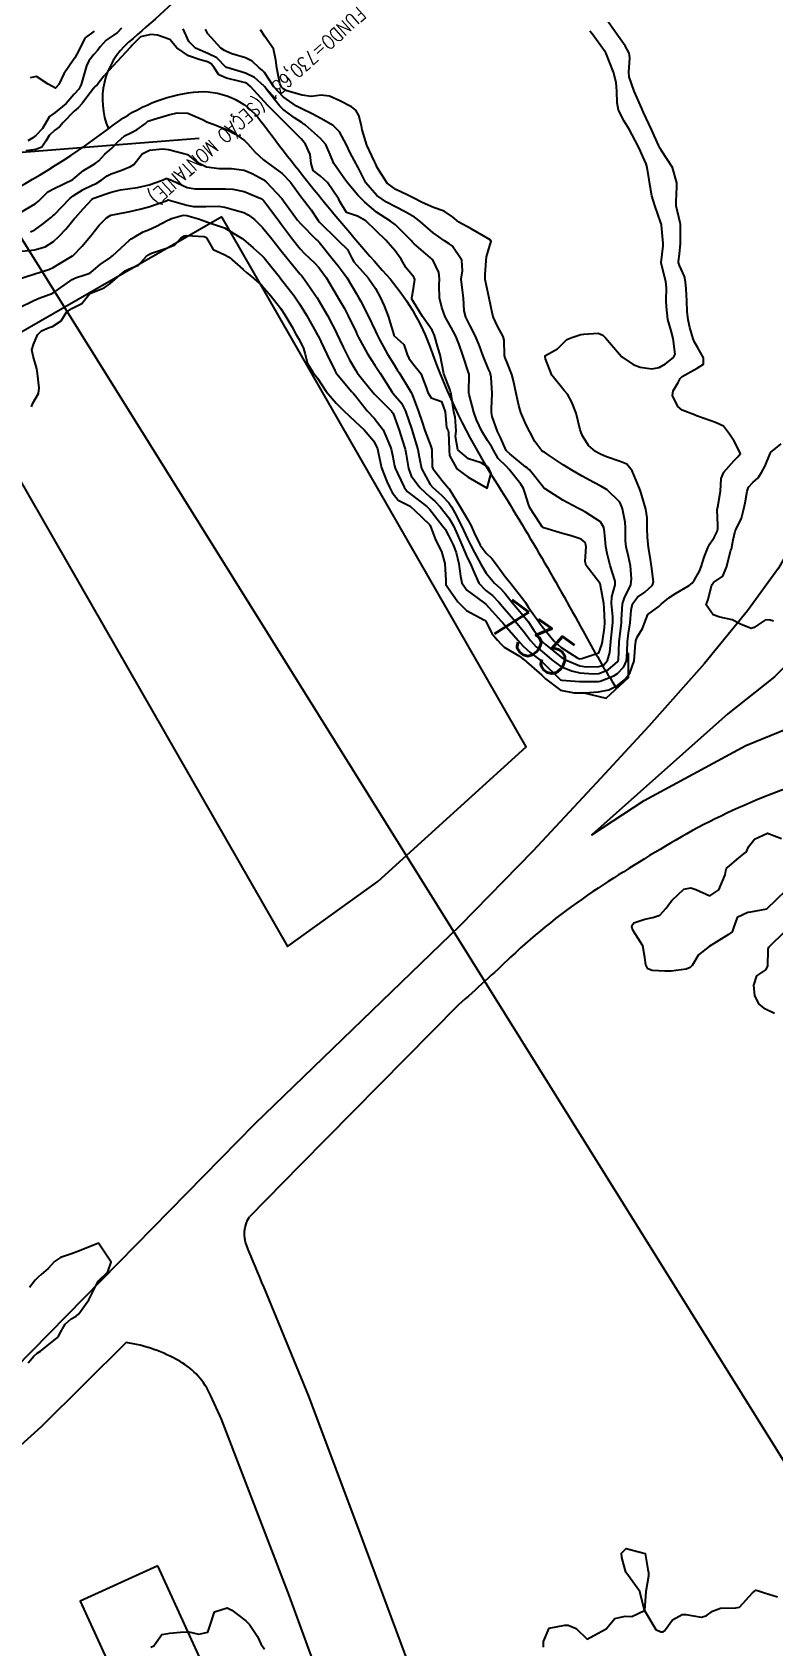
# Model space of a CAD drawing. Header units: metres. Extents: x 307586 to 320046, y 7427249 to 7434250.
# Drawn here: x 316143 to 316221.1, y 7432620.2 to 7432790.2 of the extents above; entities that cross this region are included whole.
import ezdxf
from ezdxf.enums import TextEntityAlignment as Align

# ---------------------------------------------------------------- set-up
doc = ezdxf.new("R2010")
doc.units = ezdxf.units.M
doc.header["$MEASUREMENT"] = 0
doc.linetypes.add('CONTINUO', pattern=[0])
for name, color, linetype in [('Cotas', 45, 'Continuous'), ('Curvas de Nivel 1m', 11, 'Continuous'), ('Curvas de Nivel 5m', 15, 'Continuous'), ('DETALHES', 45, 'Continuous'), ('Edificações', 30, 'Continuous'), ('Hidrografia', 140, 'Continuous'), ('Pontes_Viadutos_Tubos', 190, 'Continuous'), ('TEXTO', 45, 'Continuous'), ('Vias Primárias', 230, 'Continuous')]:
    doc.layers.add(name, color=color, linetype=linetype)
doc.styles.add('ROMANS', font='romans', dxfattribs={"height": 0.2})
doc.styles.add('Style-STANDARD', font='STANDARD.shx')

msp = doc.modelspace()

# ---------------------------------------------------------------- linework, layer by layer
at = {"layer": 'Curvas de Nivel 1m', "flags": 128}
for points, elevation in [([(316152.39, 7432790.65), (316151.99, 7432790.17), (316151.5, 7432789.86), (316150.77, 7432789.39), (316150.14, 7432788.67), (316149.87, 7432788.28), (316149.47, 7432787.86), (316148.95, 7432787.2), (316148.72, 7432786.69), (316148.44, 7432785.7), (316148.15, 7432784.69), (316147.89, 7432784.23), (316147.42, 7432783.68), (316146.55, 7432782.71), (316145.4, 7432781.76), (316144.81, 7432781.32), (316144.45, 7432780.74), (316144.05, 7432780.07), (316143.37, 7432779.34), (316143.05, 7432779.08), (316142.51, 7432778.76)], 732), ([(316142.81, 7432769.2), (316143.25, 7432769.4), (316144.03, 7432769.97), (316145, 7432770.73), (316145.15, 7432770.86), (316145.28, 7432770.98), (316146.96, 7432772.7), (316147.3, 7432772.97), (316148.35, 7432773.64), (316149.31, 7432774.09), (316149.71, 7432774.28), (316150.31, 7432774.67), (316150.88, 7432775.1), (316151.32, 7432775.31), (316152.34, 7432775.63), (316153.33, 7432776.06), (316153.69, 7432776.27), (316153.99, 7432776.62), (316154.57, 7432777.39), (316155.35, 7432777.78), (316156.7, 7432777.94), (316157.36, 7432777.85), (316158.3, 7432777.62), (316159.35, 7432777.33), (316160.3, 7432776.55), (316161.34, 7432776.05), (316162.68, 7432775.87), (316163.34, 7432775.86), (316163.98, 7432775.86), (316165.33, 7432775.68), (316166.18, 7432775.32), (316167.33, 7432774.7), (316167.66, 7432774.46), (316169.3, 7432772.69), (316169.49, 7432772.44), (316170.04, 7432771.68), (316170.96, 7432770.42), (316171.27, 7432770.06), (316172.93, 7432768.39), (316173.09, 7432768.24), (316173.24, 7432768.08), (316174.62, 7432766.38), (316175.22, 7432765.62), (316175.76, 7432764.91), (316176.16, 7432764.36), (316177.18, 7432762.67), (316177.36, 7432762.34), (316177.6, 7432761.91), (316178.41, 7432760.33), (316179.13, 7432758.78), (316179.34, 7432758.32), (316179.58, 7432757.85), (316180.43, 7432756.31), (316181.09, 7432755.23), (316181.46, 7432754.66), (316181.69, 7432754.29), (316182.73, 7432752.61), (316182.94, 7432752.27), (316182.98, 7432752.2), (316183.05, 7432752.06), (316183.72, 7432750.26), (316184.05, 7432749.23), (316184.37, 7432748.26), (316184.99, 7432746.6), (316185.09, 7432746.35), (316185.11, 7432746.25), (316185.15, 7432744.43), (316185.21, 7432744.25), (316186.17, 7432743.01), (316186.83, 7432742.22), (316186.88, 7432742.17), (316186.93, 7432742.11), (316188.1, 7432740.21), (316188.89, 7432738.84), (316189.25, 7432738.2), (316189.59, 7432737.48), (316190.22, 7432736.19), (316190.85, 7432735.32), (316191.45, 7432734.77), (316191.91, 7432734.16), (316192.82, 7432732.92), (316193.44, 7432732.14), (316194.8, 7432730.39), (316194.91, 7432730.24), (316194.97, 7432730.13), (316195.29, 7432729.62), (316196.4, 7432728.11), (316196.55, 7432727.9), (316196.76, 7432727.61), (316197.97, 7432726.09), (316198.74, 7432725.41), (316200.52, 7432724.27), (316200.72, 7432724.21), (316200.92, 7432724.25), (316202.73, 7432724.84), (316203.05, 7432725.72), (316203.1, 7432726.03), (316203.3, 7432727.48), (316203.34, 7432728.02), (316203.28, 7432729.53), (316203.23, 7432730.03), (316202.91, 7432731.94), (316202.89, 7432732.03), (316202.82, 7432732.18), (316201.38, 7432734.05), (316201.26, 7432734.47), (316201.37, 7432736.05), (316201.29, 7432736.47), (316200.87, 7432736.81), (316199.8, 7432737.15), (316198.88, 7432737.39), (316197.03, 7432737.95), (316196.88, 7432738), (316196.81, 7432738.03), (316196.73, 7432738.1), (316196.49, 7432738.5), (316195.46, 7432740.12), (316195.29, 7432740.5), (316194.93, 7432741.73), (316194.78, 7432742.13), (316194.48, 7432742.59), (316193.27, 7432744.15), (316192.97, 7432744.45), (316192.11, 7432745.3), (316191.6, 7432746.17), (316191.4, 7432746.58), (316190.99, 7432747.2), (316190.39, 7432748.19), (316189.83, 7432749.38), (316189.55, 7432750.19), (316189.05, 7432752.06), (316189.02, 7432752.2), (316189.01, 7432752.24), (316189.03, 7432754.2), (316189.02, 7432754.26), (316188.39, 7432756.21), (316188, 7432757.32), (316187.64, 7432758.21), (316187.14, 7432759.1), (316186.53, 7432760.23), (316186.16, 7432761.23), (316185.93, 7432762.24), (316185.87, 7432763.57), (316185.91, 7432764.24), (316185.86, 7432764.89), (316185.22, 7432766.25), (316183.24, 7432767.93), (316183.08, 7432768.11), (316182.93, 7432768.27), (316181.27, 7432769.92), (316180.75, 7432770.31), (316179.28, 7432771.24), (316178, 7432772.33), (316177.3, 7432773.06), (316176.21, 7432774.36), (316175.85, 7432774.88), (316175.33, 7432775.58), (316174.79, 7432776.38), (316174.4, 7432777.33), (316173.92, 7432778.38), (316173.37, 7432779.02), (316171.79, 7432780.41), (316171.56, 7432780.58), (316171.4, 7432780.69), (316170.63, 7432781.2), (316169.41, 7432782.12), (316169.08, 7432782.44), (316167.73, 7432784.16), (316167.5, 7432784.46), (316167.44, 7432784.53), (316166.4, 7432785.43), (316165.46, 7432785.9), (316163.49, 7432786.48), (316163.46, 7432786.49), (316163.45, 7432786.5), (316163.43, 7432786.51), (316162.45, 7432787.5), (316161.48, 7432787.98), (316160.18, 7432788.55), (316159.49, 7432789.23), (316158.89, 7432790.57)], 732), ([(316142.89, 7432750.75), (316143.04, 7432751.15), (316143.64, 7432752.15), (316143.72, 7432752.74), (316143.55, 7432754.27), (316143.47, 7432754.75), (316143.09, 7432756.09), (316142.94, 7432756.75), (316143.11, 7432757.32), (316143.53, 7432758.34), (316143.97, 7432758.74), (316144.77, 7432759.09), (316145.13, 7432759.22), (316146.04, 7432759.81), (316146.61, 7432760.71), (316147.16, 7432761.11), (316148.22, 7432761.63), (316149.07, 7432762.68), (316149.13, 7432762.72), (316149.17, 7432762.74), (316150.57, 7432763.28), (316151.18, 7432763.7), (316152.24, 7432764.64), (316152.77, 7432765.07), (316153.2, 7432765.29), (316154.17, 7432765.66), (316155.04, 7432766.61), (316155.14, 7432766.7), (316155.22, 7432766.76), (316155.57, 7432766.95), (316157.23, 7432767.5), (316158, 7432767.81), (316158.68, 7432768.57), (316159.04, 7432768.77), (316159.25, 7432768.8), (316161.11, 7432768.68), (316161.24, 7432768.63), (316161.36, 7432768.54), (316162.05, 7432767.34), (316163.23, 7432766.79), (316163.75, 7432766.5), (316165.21, 7432765.21), (316165.6, 7432764.88), (316166.11, 7432764.48), (316167.19, 7432763.52), (316168.14, 7432762.45), (316169.16, 7432761.13), (316169.63, 7432760.44), (316170.36, 7432759.21), (316170.78, 7432758.42), (316171.12, 7432757.83), (316171.59, 7432756.89), (316171.73, 7432756.41), (316171.99, 7432755.3), (316172.57, 7432754.4), (316173.07, 7432753.76), (316173.98, 7432752.38), (316175.04, 7432751.12), (316175.42, 7432750.75), (316175.8, 7432750.36), (316177.02, 7432749.19), (316177.97, 7432748.33), (316178.99, 7432747.15), (316179.38, 7432746.32), (316179.5, 7432745.79), (316179.79, 7432744.31), (316180.35, 7432742.9), (316180.64, 7432742.3), (316180.93, 7432741.71), (316181.56, 7432740.93), (316182.82, 7432740.27), (316182.91, 7432740.23), (316183.3, 7432739.87), (316184.88, 7432738.35), (316184.95, 7432738.25), (316185.46, 7432736.83), (316185.76, 7432736.24), (316186.13, 7432735.5), (316186.47, 7432734.23), (316186.59, 7432732.45), (316186.57, 7432732.22), (316186.6, 7432732.02), (316186.81, 7432731.73), (316187.84, 7432730.21), (316188.78, 7432729.29), (316190.67, 7432728.28), (316190.76, 7432728.22), (316190.8, 7432728.18), (316191.44, 7432726.86), (316192.04, 7432726.16), (316192.38, 7432725.79), (316192.74, 7432725.43), (316194.37, 7432724.49), (316194.72, 7432724.19), (316194.76, 7432724.17), (316194.8, 7432724.13), (316196.7, 7432722.49), (316197.11, 7432722.1), (316198.68, 7432720.91), (316200.13, 7432720.61), (316200.68, 7432720.61), (316201.24, 7432720.61), (316202.68, 7432720.72), (316203.76, 7432720.94), (316204.69, 7432721.41), (316205.41, 7432722), (316205.99, 7432722.7), (316206.46, 7432723.98), (316206.6, 7432725.84), (316206.61, 7432725.98), (316206.63, 7432726.1), (316206.75, 7432726.48), (316207.33, 7432727.41), (316207.52, 7432727.97), (316207.88, 7432728.87), (316208.79, 7432729.54), (316209.05, 7432729.7), (316209.29, 7432729.95), (316210.11, 7432730.64), (316210.8, 7432731.08), (316212.23, 7432731.92), (316212.57, 7432732.17), (316212.82, 7432732.51), (316213.32, 7432733.42), (316213.5, 7432733.9), (316213.83, 7432734.92), (316214.21, 7432735.9), (316214.43, 7432736.33), (316214.88, 7432736.99), (316215.18, 7432737.6), (316215.25, 7432737.88), (316215.28, 7432738.27), (316215.21, 7432739.89), (316215.26, 7432740.22), (316215.55, 7432741.88), (316215.62, 7432743.21), (316215.88, 7432743.88), (316216.98, 7432745.09), (316217.37, 7432745.47), (316217.64, 7432745.85), (316217, 7432747.14), (316216.48, 7432747.87), (316215.86, 7432748.72), (316215.03, 7432749.1), (316213.22, 7432749.72), (316213.03, 7432749.8), (316212.96, 7432749.84), (316212.8, 7432749.91), (316211.52, 7432750.41), (316211.04, 7432750.8), (316210.47, 7432751.95), (316210.57, 7432752.43), (316211.07, 7432753.32), (316211.29, 7432753.73), (316211.5, 7432753.93), (316213.09, 7432754.84), (316213.75, 7432755.25), (316213.74, 7432755.9), (316213.12, 7432757.04), (316212.79, 7432757.57), (316212.66, 7432757.92), (316212.31, 7432759.09), (316212.12, 7432759.93), (316212.04, 7432760.81), (316212.01, 7432761.93), (316211.94, 7432763.18), (316211.87, 7432763.93), (316211.75, 7432764.47), (316211.22, 7432765.64), (316211.12, 7432765.94), (316211.11, 7432766.06), (316211.23, 7432766.83), (316211.34, 7432767.94), (316211.32, 7432769.89), (316211.32, 7432769.94), (316211.31, 7432769.98), (316211.28, 7432770.15), (316210.88, 7432771.94), (316210.86, 7432772.38), (316210.95, 7432773.94), (316210.94, 7432774.34), (316210.49, 7432775.95), (316209.36, 7432777.67), (316209.25, 7432777.85), (316209.18, 7432777.96), (316209, 7432778.33), (316208.27, 7432779.98), (316207.99, 7432780.57), (316207.41, 7432781.76), (316207.32, 7432781.99), (316207.24, 7432782.17), (316206.44, 7432784), (316205.93, 7432785.53), (316205.87, 7432786.01), (316205.98, 7432787.5), (316205.93, 7432788.01), (316205.49, 7432788.79), (316204.6, 7432790.02), (316203.53, 7432791.55)], 736), ([(316141.19, 7432764.08), (316143.15, 7432764.71), (316143.19, 7432764.72), (316143.21, 7432764.73), (316143.27, 7432764.75), (316144.72, 7432765.22), (316145.2, 7432765.44), (316146, 7432765.92), (316147.22, 7432766.64), (316147.26, 7432766.67), (316147.31, 7432766.7), (316148.25, 7432767.68), (316149.1, 7432768.68), (316149.16, 7432768.76), (316149.25, 7432768.89), (316150.03, 7432769.9), (316150.82, 7432770.66), (316151.09, 7432770.85), (316151.28, 7432770.93), (316151.64, 7432771.01), (316153.28, 7432771.32), (316154.34, 7432771.56), (316155.29, 7432771.82), (316157.21, 7432772.5), (316157.29, 7432772.54), (316157.33, 7432772.54), (316159.29, 7432771.99), (316159.97, 7432771.87), (316161.29, 7432771.85), (316162.66, 7432771.89), (316163.29, 7432771.8), (316164.27, 7432771.52), (316165.28, 7432771.21), (316165.76, 7432770.97), (316166.4, 7432770.47), (316167.26, 7432769.63), (316168.25, 7432768.45), (316169.23, 7432767.19), (316169.83, 7432766.43), (316171.21, 7432764.75), (316171.37, 7432764.58), (316171.51, 7432764.42), (316172.24, 7432763.35), (316172.9, 7432762.39), (316173.01, 7432762.23), (316173.17, 7432761.97), (316174.1, 7432760.38), (316175.12, 7432758.41), (316175.14, 7432758.37), (316175.78, 7432757.03), (316176.1, 7432756.35), (316176.44, 7432755.69), (316177.09, 7432754.58), (316177.25, 7432754.34), (316177.93, 7432753.47), (316178.86, 7432752.32), (316179.05, 7432752.1), (316180.87, 7432750.3), (316181.03, 7432750.04), (316181.66, 7432748.29), (316181.99, 7432747.28), (316182.31, 7432746.28), (316182.42, 7432745.72), (316182.64, 7432744.27), (316182.95, 7432743.49), (316183.85, 7432742.26), (316184.92, 7432741.25), (316185.46, 7432740.78), (316185.99, 7432740.23), (316186.9, 7432739.05), (316187.38, 7432738.22), (316187.8, 7432737.28), (316188.26, 7432736.21), (316188.85, 7432734.87), (316189.18, 7432734.2), (316189.42, 7432733.6), (316190.05, 7432732.19), (316190.81, 7432731.41), (316191.49, 7432730.86), (316192.16, 7432730.16), (316192.78, 7432729.46), (316193.94, 7432728.14), (316194.75, 7432727.14), (316195.18, 7432726.55), (316195.5, 7432726.12), (316196.1, 7432725.48), (316196.73, 7432724.96), (316197.77, 7432724.09), (316198.71, 7432723.39), (316199.83, 7432722.95), (316200.7, 7432722.74), (316202.12, 7432722.62), (316202.7, 7432722.67), (316203.69, 7432723.04), (316204.72, 7432723.93), (316204.76, 7432723.97), (316204.77, 7432724.01), (316204.78, 7432724.06), (316204.86, 7432726.01), (316205.06, 7432727.72), (316205.1, 7432728.01), (316205.11, 7432728.34), (316205.21, 7432730), (316205.44, 7432730.64), (316206.1, 7432731.99), (316206.17, 7432732.64), (316206.04, 7432733.99), (316205.86, 7432735), (316205.61, 7432736), (316205.53, 7432736.65), (316205.52, 7432738), (316205.48, 7432738.59), (316205.2, 7432740.01), (316205.14, 7432740.23), (316204.92, 7432740.7), (316203.58, 7432742.02), (316202.94, 7432742.4), (316202.2, 7432742.78), (316200.95, 7432743.45), (316199.86, 7432744.07), (316198.97, 7432744.63), (316197.47, 7432745.61), (316196.98, 7432745.96), (316196.89, 7432746.01), (316196.7, 7432746.1), (316195.98, 7432747.11), (316195.46, 7432748.12), (316195.02, 7432748.94), (316194.51, 7432750.14), (316194.29, 7432750.88), (316193.99, 7432752.14), (316193.72, 7432753.5), (316193.56, 7432754.15), (316193.09, 7432755.33), (316192.85, 7432755.9), (316192.79, 7432756.15), (316192.73, 7432757.77), (316192.63, 7432758.16), (316192.05, 7432759.25), (316191.61, 7432760.17), (316191.5, 7432760.52), (316191.17, 7432762.18), (316190.73, 7432764.18), (316190.74, 7432764.66), (316190.85, 7432766.18), (316190.87, 7432766.54), (316191.24, 7432767.75), (316191.35, 7432768.18), (316191.25, 7432768.35), (316190.85, 7432768.58), (316189.26, 7432769.51), (316187.97, 7432770.21), (316187.28, 7432770.76), (316186.42, 7432771.37), (316185.29, 7432771.74), (316184.09, 7432772.26), (316183.3, 7432772.71), (316182.51, 7432773.07), (316181.31, 7432773.65), (316180.39, 7432774.31), (316179.34, 7432775.95), (316179.2, 7432776.32), (316179.08, 7432776.59), (316178.25, 7432778.33), (316177.78, 7432779.94), (316177.7, 7432780.34), (316177.4, 7432781.44), (316177.09, 7432782.02), (316176.64, 7432782.35), (316175.42, 7432782.98), (316174.32, 7432783.49), (316173.43, 7432783.58), (316172.4, 7432783.43), (316171.43, 7432783.58), (316169.82, 7432784.05), (316169.44, 7432784.26), (316169.27, 7432784.44), (316169.09, 7432784.8), (316168.77, 7432786.45), (316168.66, 7432787.26), (316168.43, 7432788.45), (316167.5, 7432789.77), (316167.04, 7432790.47)], 734), ([(316141.57, 7432767.12), (316143.23, 7432767.29), (316144.36, 7432767.61), (316145.24, 7432768.18), (316145.83, 7432768.72), (316146.51, 7432769.45), (316147.27, 7432770.37), (316147.41, 7432770.56), (316147.53, 7432770.7), (316148.36, 7432771.61), (316149.29, 7432772.64), (316149.31, 7432772.66), (316149.36, 7432772.68), (316150.78, 7432773.18), (316151.3, 7432773.37), (316152.28, 7432773.62), (316153.3, 7432773.75), (316154.07, 7432773.86), (316155.31, 7432774.14), (316156.6, 7432774.59), (316157.1, 7432774.8), (316157.32, 7432774.78), (316157.72, 7432774.58), (316159.31, 7432773.85), (316160.15, 7432773.71), (316161.31, 7432773.7), (316162.12, 7432773.72), (316163.31, 7432773.72), (316164.14, 7432773.67), (316165.31, 7432773.44), (316167.07, 7432772.68), (316167.29, 7432772.55), (316167.39, 7432772.46), (316167.71, 7432772.03), (316168.9, 7432770.44), (316169.27, 7432769.95), (316170.41, 7432768.43), (316171.23, 7432767.38), (316171.7, 7432766.89), (316172.22, 7432766.41), (316172.74, 7432765.92), (316173.21, 7432765.42), (316173.97, 7432764.38), (316175.13, 7432762.42), (316175.15, 7432762.37), (316175.17, 7432762.34), (316175.9, 7432761.1), (316176.3, 7432760.35), (316177.13, 7432758.61), (316177.25, 7432758.34), (316177.39, 7432758.07), (316178.33, 7432756.33), (316179.09, 7432755.15), (316179.65, 7432754.31), (316180.67, 7432752.69), (316180.93, 7432752.3), (316181.05, 7432752.16), (316181.9, 7432751.14), (316182.32, 7432750.28), (316183, 7432748.35), (316183.03, 7432748.27), (316183.05, 7432748.22), (316183.65, 7432746.26), (316183.76, 7432745.48), (316184.02, 7432744.26), (316184.94, 7432742.57), (316185.23, 7432742.25), (316186.14, 7432741.45), (316186.92, 7432740.62), (316187.19, 7432740.22), (316187.53, 7432739.58), (316188.24, 7432738.21), (316188.87, 7432736.86), (316189.2, 7432736.2), (316189.62, 7432735.42), (316190.28, 7432734.19), (316190.83, 7432733.23), (316191.72, 7432732.17), (316192.3, 7432731.65), (316192.8, 7432731.11), (316193.59, 7432730.14), (316194.77, 7432728.74), (316195.25, 7432728.12), (316195.87, 7432727.23), (316196.67, 7432726.1), (316196.71, 7432726.07), (316196.74, 7432726.03), (316197.11, 7432725.72), (316198.73, 7432724.38), (316199.21, 7432724.08), (316200.71, 7432723.47), (316201.4, 7432723.36), (316202.71, 7432723.39), (316203.2, 7432723.55), (316203.63, 7432724.02), (316203.87, 7432724.88), (316203.97, 7432726.02), (316204.04, 7432726.73), (316204.18, 7432728.02), (316204.19, 7432728.61), (316204.07, 7432730.02), (316204.09, 7432730.73), (316204.45, 7432732.01), (316204.45, 7432732.39), (316203.92, 7432734.02), (316203.59, 7432735.29), (316203.45, 7432736.02), (316203.33, 7432737.57), (316203.26, 7432738.03), (316202.89, 7432738.65), (316201.31, 7432739.65), (316200.91, 7432739.85), (316200.51, 7432740.06), (316198.92, 7432740.93), (316197.07, 7432742.1), (316196.93, 7432742.23), (316195.42, 7432744.12), (316195.15, 7432744.32), (316194.97, 7432744.44), (316193.34, 7432745.79), (316192.98, 7432746.1), (316192.96, 7432746.13), (316192.94, 7432746.15), (316192.36, 7432747.52), (316192.05, 7432748.16), (316191.47, 7432749.73), (316191.4, 7432750.17), (316191.41, 7432750.55), (316191.47, 7432752.17), (316191.37, 7432753.89), (316191.31, 7432754.18), (316191.26, 7432754.35), (316191.09, 7432754.72), (316190.48, 7432756.19), (316190.12, 7432757.18), (316189.72, 7432758.19), (316189.14, 7432759.3), (316188.68, 7432760.2), (316188.52, 7432760.85), (316188.45, 7432762.21), (316188.36, 7432763.04), (316188.22, 7432764.21), (316188.33, 7432765.09), (316188.28, 7432766.21), (316187.24, 7432767.71), (316186.95, 7432767.93), (316186.43, 7432768.23), (316185.26, 7432769.07), (316183.88, 7432770.26), (316183.28, 7432770.72), (316182.3, 7432771.3), (316181.29, 7432771.82), (316180.33, 7432772.31), (316179.3, 7432773.02), (316178.16, 7432774.33), (316177.34, 7432775.96), (316177.22, 7432776.22), (316177.15, 7432776.34), (316176.5, 7432777.5), (316176.1, 7432778.36), (316175.38, 7432779.73), (316174.7, 7432780.38), (316173.4, 7432781.11), (316172.57, 7432781.57), (316171.41, 7432782.13), (316170.83, 7432782.43), (316169.43, 7432783.39), (316168.46, 7432784.45), (316167.46, 7432785.98), (316167.22, 7432786.23), (316166.9, 7432786.47), (316166.17, 7432787.18), (316165.47, 7432787.53), (316164.04, 7432787.94), (316163.48, 7432788.2), (316163.27, 7432788.3), (316162.87, 7432788.52), (316161.51, 7432790.04), (316161.26, 7432790.54)], 733), ([(316141.69, 7432771.18), (316143.29, 7432772.13), (316143.64, 7432772.4), (316143.95, 7432772.74), (316144.64, 7432773.4), (316145.3, 7432773.74), (316147.27, 7432774.7), (316147.3, 7432774.72), (316147.31, 7432774.74), (316148.39, 7432775.63), (316149.34, 7432776.22), (316149.63, 7432776.39), (316149.99, 7432776.67), (316150.65, 7432777.36), (316151.36, 7432777.99), (316152, 7432778.65), (316152.72, 7432779.29), (316153.38, 7432779.63), (316154.06, 7432779.95), (316154.91, 7432780.61), (316155.18, 7432780.83), (316155.4, 7432780.91), (316155.83, 7432781.04), (316157.4, 7432781.51), (316158.25, 7432781.72), (316159.4, 7432781.7), (316160.94, 7432781.01), (316161.4, 7432780.76), (316161.56, 7432780.7), (316162.07, 7432780.53), (316163.39, 7432780), (316164.4, 7432779.48), (316165.37, 7432778.8), (316165.69, 7432778.49), (316166.48, 7432777.59), (316167.35, 7432776.78), (316167.77, 7432776.46), (316169.33, 7432775.33), (316170.22, 7432774.43), (316171.3, 7432772.92), (316171.69, 7432772.41), (316172.4, 7432771.52), (316173.12, 7432770.39), (316173.27, 7432770.21), (316175.12, 7432768.37), (316175.24, 7432768.27), (316176.21, 7432767.33), (316176.71, 7432766.35), (316176.9, 7432766.02), (316177.22, 7432765.66), (316178.39, 7432764.33), (316179.19, 7432763.2), (316179.67, 7432762.32), (316180.09, 7432761.38), (316180.5, 7432760.31), (316181.09, 7432758.33), (316181.11, 7432758.3), (316181.12, 7432758.28), (316182.15, 7432757.32), (316182.52, 7432756.28), (316182.69, 7432755.87), (316183.09, 7432755.35), (316183.95, 7432754.26), (316184.51, 7432752.8), (316184.7, 7432752.25), (316185.05, 7432751.7), (316186.13, 7432751.32), (316186.51, 7432750.23), (316186.66, 7432748.58), (316186.84, 7432748.22), (316186.87, 7432748.09), (316186.93, 7432746.22), (316186.93, 7432746.17), (316186.98, 7432745.61), (316187.76, 7432744.21), (316188.95, 7432743.33), (316190.93, 7432742.18), (316191.38, 7432743.75), (316191.15, 7432744.18), (316191.08, 7432744.29), (316190.97, 7432744.42), (316190.31, 7432744.85), (316188.97, 7432745.28), (316187.86, 7432746.21), (316187.59, 7432747.62), (316187.67, 7432748.21), (316187.56, 7432749.68), (316187.42, 7432750.22), (316187.15, 7432752.12), (316187.13, 7432752.22), (316187.06, 7432752.5), (316186.36, 7432754.23), (316186.16, 7432755.3), (316186, 7432756.24), (316185.78, 7432756.91), (316185.41, 7432758.25), (316185.13, 7432758.82), (316184.12, 7432760.26), (316183.17, 7432761.8), (316182.99, 7432762.09), (316183.01, 7432762.27), (316183.05, 7432762.4), (316183.19, 7432763.21), (316183.32, 7432764.15), (316183.3, 7432764.27), (316183.2, 7432764.42), (316182.37, 7432765.43), (316181.87, 7432766.29), (316181.61, 7432766.68), (316181.23, 7432767.17), (316180.26, 7432768.31), (316179.26, 7432769.3), (316178.14, 7432770.33), (316177.28, 7432770.82), (316176.13, 7432771.21), (316175.42, 7432772.37), (316175.3, 7432772.63), (316174.11, 7432774.38), (316173.33, 7432775.1), (316172.59, 7432775.66), (316172.4, 7432776.4), (316172.28, 7432777.34), (316171.81, 7432778.41), (316171.37, 7432778.95), (316169.89, 7432780.44), (316169.4, 7432780.9), (316167.84, 7432782.46), (316167.42, 7432782.91), (316166, 7432784.48), (316165.7, 7432784.74), (316165.45, 7432784.87), (316164.91, 7432785.03), (316163.45, 7432785.37), (316162.65, 7432785.72), (316162.13, 7432786.53), (316161.84, 7432786.9), (316161.47, 7432787.09), (316160.7, 7432787.32), (316159.47, 7432787.71), (316158.22, 7432788.57), (316157.5, 7432789.46), (316156.2, 7432789.9), (316155.5, 7432789.96), (316154.39, 7432789.73), (316153.49, 7432788.81), (316153.4, 7432788.71), (316153.33, 7432788.63), (316151.95, 7432787.14), (316151.52, 7432786.66), (316151.49, 7432786.64), (316151.46, 7432786.62), (316150.53, 7432785.59), (316149.82, 7432784.68), (316149.62, 7432784.49), (316149.43, 7432784.29), (316148.74, 7432783.36), (316148.24, 7432782.69), (316147.84, 7432782.26), (316147.4, 7432781.9), (316146.24, 7432780.72), (316145.86, 7432780.25), (316145.38, 7432779.9), (316144.78, 7432779.33), (316144.43, 7432778.74), (316144.01, 7432778.09), (316143.35, 7432777.87), (316142.32, 7432777.73)], 731), ([(316149.51, 7432790.31), (316148.55, 7432789.64), (316148.07, 7432788.69), (316147.9, 7432788.28), (316147.47, 7432787.52), (316146.9, 7432786.71), (316146.33, 7432785.83), (316145.8, 7432784.72), (316145.43, 7432784.31), (316144.68, 7432784.74), (316143.44, 7432785.54), (316142.78, 7432785.42)], 733), ([(316221.14, 7432728.18), (316220.78, 7432728.27), (316220.3, 7432728.3), (316219.55, 7432727.83), (316219.09, 7432727.51), (316218.77, 7432727.41), (316217.64, 7432727.85), (316216.78, 7432728.31), (316215.49, 7432728.59), (316214.78, 7432728.82), (316214.05, 7432729.9), (316214.24, 7432730.45), (316214.61, 7432731.89), (316214.66, 7432732.05), (316214.82, 7432732.24), (316215.79, 7432732.92), (316216.19, 7432733.87), (316216.63, 7432735.64), (316216.73, 7432735.86), (316216.75, 7432735.97), (316216.88, 7432736.74), (316217.1, 7432737.65), (316217.19, 7432737.86), (316217.75, 7432739.01), (316217.98, 7432739.85), (316218.14, 7432740.63), (316218.35, 7432741.85), (316218.5, 7432742.28), (316218.95, 7432742.78), (316219.53, 7432743.26), (316219.88, 7432743.83), (316220.26, 7432744.54), (316220.78, 7432745.82), (316220.84, 7432745.96), (316220.99, 7432746.09), (316221.95, 7432746.86)], 737), ([(316222.43, 7432699.79), (316220.41, 7432697.82), (316218.72, 7432697.53), (316218.41, 7432697.48), (316217.29, 7432696.96), (316216.92, 7432695.85), (316216.78, 7432695.45), (316216.38, 7432695.15), (316214.36, 7432693.89), (316213.23, 7432693.02), (316212.55, 7432691.91), (316212.33, 7432691.68), (316211.93, 7432691.52), (316210.33, 7432691.3), (316209.69, 7432691.3), (316208.33, 7432691.38), (316207.9, 7432691.53), (316207.67, 7432691.97), (316207.58, 7432692.73), (316207.35, 7432693.97), (316206.38, 7432695.53), (316206.23, 7432695.83), (316206.2, 7432695.98), (316206.23, 7432696.14), (316206.39, 7432696.39), (316207.58, 7432696.78), (316208.4, 7432696.95), (316209.15, 7432697.2), (316209.81, 7432697.95), (316210.07, 7432698.29), (316210.42, 7432698.74), (316211.68, 7432699.92), (316212.43, 7432700.08), (316212.96, 7432699.9), (316214.43, 7432699.22), (316215.37, 7432699.88), (316216.02, 7432701.44), (316216.09, 7432701.87), (316216.18, 7432702.14), (316216.46, 7432702.35), (316217.26, 7432703.06), (316218.21, 7432703.84), (316218.33, 7432703.99), (316218.49, 7432704.39), (316219.12, 7432705.21), (316220.5, 7432705.82), (316221.99, 7432705.29)], 737), ([(316221.24, 7432686.84), (316220.29, 7432687.3), (316219.62, 7432687.82), (316219.17, 7432688.7), (316219.06, 7432689.83), (316219.36, 7432690.79), (316220.33, 7432691.45), (316220.54, 7432691.82), (316220.56, 7432693.62), (316220.64, 7432693.82), (316222.38, 7432695.54)], 737), ([(316142.54, 7432650.02), (316143.16, 7432650.74), (316143.52, 7432651.05), (316143.84, 7432651.27), (316145.64, 7432652.7), (316145.74, 7432652.81), (316145.86, 7432653.07), (316146.47, 7432654.1), (316147.08, 7432654.69), (316147.6, 7432654.97), (316147.89, 7432655.2), (316148.95, 7432656.66), (316149.92, 7432658.65), (316150.94, 7432659.64), (316151.29, 7432660.64), (316149.97, 7432662.65), (316147.96, 7432661.84), (316147.14, 7432661.51), (316145.96, 7432661.12), (316145.33, 7432660.71), (316144.67, 7432659.99), (316143.93, 7432659.36), (316143.6, 7432659.06), (316143.31, 7432658.74), (316142.69, 7432657.96)], 736), ([(316196.89, 7432620.09), (316196.87, 7432620.69), (316197.49, 7432622.08), (316199.15, 7432622.4), (316199.5, 7432622.41), (316200.34, 7432622.04), (316201.48, 7432620.91), (316202.19, 7432621.32), (316203.49, 7432622.01), (316204.4, 7432623.11), (316205.51, 7432623.35), (316206.18, 7432623.31), (316207.52, 7432623.96), (316207.05, 7432625.96), (316205.57, 7432627.98), (316205.14, 7432629.54), (316205.12, 7432629.99), (316205.6, 7432630.48), (316207.59, 7432629.96), (316207.88, 7432628.26), (316207.94, 7432627.95), (316207.96, 7432627.56), (316207.69, 7432625.96), (316207.52, 7432623.96), (316208.74, 7432621.94), (316209.25, 7432621.69), (316209.49, 7432621.71), (316209.63, 7432621.79), (316209.76, 7432621.93), (316210.47, 7432622.96), (316211.52, 7432623.53), (316211.89, 7432623.53), (316213.51, 7432623.25), (316214.03, 7432623.37), (316214.69, 7432623.87), (316215.53, 7432624.18), (316217.16, 7432624.21), (316217.53, 7432624.31), (316218.93, 7432625.82), (316219.28, 7432626.08), (316219.55, 7432626.03), (316220.19, 7432625.8), (316221.54, 7432625.37)], 737), ([(316155.47, 7432620.09), (316155.8, 7432620.24), (316156.06, 7432620.57), (316156.64, 7432621.41), (316157.48, 7432621.57), (316158.63, 7432621.68), (316159.48, 7432621.7), (316160.54, 7432621.46), (316161.48, 7432621.68), (316161.79, 7432622.51), (316162.2, 7432623.81), (316163.52, 7432624.22), (316164.02, 7432623.97), (316165.5, 7432622.85), (316165.9, 7432622.46), (316166.74, 7432621.19), (316167.07, 7432620.44), (316167.46, 7432619.89)], 737)]:
    msp.add_lwpolyline(points, dxfattribs=dict(at, elevation=elevation))
at = {"layer": 'Curvas de Nivel 5m', "elevation": 735, "flags": 128}
msp.add_lwpolyline([(316141.58, 7432761.19), (316143.16, 7432761.95), (316143.72, 7432762.19), (316145.17, 7432762.73), (316147.19, 7432764.15), (316147.55, 7432764.34), (316148.65, 7432764.69), (316149.05, 7432764.83), (316149.2, 7432764.92), (316150.14, 7432765.74), (316151.22, 7432766.49), (316151.32, 7432766.56), (316151.44, 7432766.66), (316153.24, 7432768.29), (316153.43, 7432768.44), (316153.72, 7432768.63), (316154.69, 7432769.17), (316155.25, 7432769.41), (316156.07, 7432769.79), (316157.27, 7432770.41), (316157.39, 7432770.46), (316157.67, 7432770.58), (316158.91, 7432770.93), (316159.28, 7432770.89), (316160.51, 7432770.55), (316161.27, 7432770.27), (316161.67, 7432770.13), (316163.26, 7432769.61), (316165.12, 7432768.49), (316165.24, 7432768.39), (316166.27, 7432767.51), (316167.23, 7432766.67), (316167.42, 7432766.46), (316168.29, 7432765.38), (316169.04, 7432764.44), (316169.2, 7432764.24), (316170.6, 7432762.43), (316171.16, 7432761.61), (316171.62, 7432760.88), (316171.9, 7432760.41), (316172.92, 7432758.59), (316173.03, 7432758.39), (316173.07, 7432758.33), (316173.12, 7432758.22), (316174.01, 7432756.38), (316174.87, 7432754.58), (316174.98, 7432754.37), (316175.08, 7432754.21), (316176.65, 7432752.35), (316176.85, 7432752.14), (316177.05, 7432751.9), (316178.31, 7432750.33), (316179.02, 7432749.56), (316179.98, 7432748.31), (316180.77, 7432746.51), (316180.84, 7432746.3), (316180.98, 7432745.67), (316181.19, 7432744.52), (316181.25, 7432744.3), (316181.49, 7432743.75), (316182.2, 7432742.28), (316182.5, 7432741.84), (316182.93, 7432741.51), (316184.58, 7432740.25), (316184.91, 7432739.93), (316186.24, 7432738.23), (316186.5, 7432737.85), (316186.87, 7432737.21), (316187.36, 7432736.22), (316187.66, 7432735.41), (316187.95, 7432734.21), (316188.13, 7432732.9), (316188.29, 7432732.21), (316188.81, 7432731.44), (316190.53, 7432730.18), (316190.79, 7432729.96), (316192.44, 7432728.15), (316192.59, 7432727.98), (316192.76, 7432727.78), (316194.2, 7432726.14), (316194.74, 7432725.55), (316195.47, 7432724.86), (316196.49, 7432724.1), (316196.72, 7432723.91), (316198.56, 7432722.08), (316198.69, 7432721.98), (316198.82, 7432721.95), (316200.69, 7432721.81), (316202.46, 7432721.8), (316202.69, 7432721.82), (316202.86, 7432721.86), (316203.33, 7432722.02), (316204.31, 7432722.4), (316204.7, 7432722.65), (316205.35, 7432723.36), (316205.62, 7432724), (316205.69, 7432724.96), (316205.73, 7432726), (316205.85, 7432726.9), (316206.03, 7432727.99), (316206.13, 7432729.33), (316206.26, 7432729.99), (316206.8, 7432730.71), (316207.56, 7432731.22), (316208.39, 7432731.96), (316208.48, 7432732.3), (316208.27, 7432733.97), (316208.16, 7432734.66), (316207.94, 7432735.97), (316207.85, 7432736.99), (316207.83, 7432737.97), (316207.81, 7432739.07), (316207.67, 7432739.97), (316207.14, 7432741.77), (316207.07, 7432741.98), (316206.94, 7432742.31), (316206.22, 7432743.99), (316205.68, 7432744.71), (316204.97, 7432744.99), (316203.52, 7432745.48), (316202.98, 7432745.72), (316202.77, 7432745.82), (316202.36, 7432746.04), (316201.62, 7432746.68), (316201, 7432747.71), (316200.85, 7432748.06), (316200.76, 7432748.31), (316200.34, 7432750.07), (316199.88, 7432751.24), (316199.41, 7432752.08), (316199.06, 7432752.47), (316197.76, 7432754.09), (316197.1, 7432755.79), (316197.06, 7432756.06), (316197.07, 7432756.1), (316197.1, 7432756.14), (316198.35, 7432756.85), (316199.12, 7432757.63), (316199.35, 7432757.85), (316199.87, 7432758.07), (316200.83, 7432758.36), (316201.13, 7432758.42), (316202.66, 7432758.51), (316203.13, 7432758.31), (316203.42, 7432758.03), (316205.1, 7432756.05), (316205.12, 7432756.03), (316205.15, 7432756.01), (316206.32, 7432755.21), (316207.09, 7432754.92), (316208.31, 7432754.75), (316209.09, 7432754.88), (316209.76, 7432755.29), (316210.59, 7432755.95), (316210.76, 7432756.29), (316210.56, 7432757.95), (316210.33, 7432758.75), (316210, 7432759.95), (316209.85, 7432761.27), (316209.83, 7432761.95), (316209.85, 7432763.3), (316209.78, 7432763.95), (316209.3, 7432765.88), (316209.29, 7432765.96), (316209.49, 7432767.71), (316209.49, 7432767.96), (316209.34, 7432769.89), (316209.32, 7432769.96), (316209.27, 7432770.12), (316208.61, 7432771.97), (316208.31, 7432772.97), (316208.13, 7432773.98), (316208.03, 7432774.68), (316207.82, 7432775.98), (316207.71, 7432776.34), (316207.35, 7432777.12), (316206.96, 7432777.99), (316206.56, 7432778.82), (316205.92, 7432780), (316205.4, 7432780.86), (316204.8, 7432782.02), (316204.66, 7432782.79), (316204.61, 7432784.02), (316204.54, 7432784.93), (316204.27, 7432786.02), (316203.48, 7432787.98), (316203.47, 7432788.01), (316203.45, 7432788.03), (316203.38, 7432788.14), (316202.01, 7432790.05), (316201.77, 7432790.31)], dxfattribs=at)
at = {"layer": 'DETALHES'}
msp.add_ellipse((316267.33, 7432567.22), major_axis=(-47.34, -45.8), ratio=0.590212, dxfattribs=at)
at = {"layer": 'Edificações'}
for points in [[(316162.97, 7432770.77), (316134.97, 7432754.67), (316169.91, 7432693.88), (316179.43, 7432700.75), (316195.06, 7432714.94)], [(316156.23, 7432628.66), (316148.04, 7432624.92), (316155.52, 7432608.55), (316163.71, 7432612.29)]]:
    msp.add_lwpolyline(points, close=True, dxfattribs=at)
at = {"layer": 'Hidrografia'}
for points in [[(316345.26, 7432937.01), (316332.87, 7432930.45), (316325.13, 7432926.49, -0.025186), (316309.27, 7432919.35, 0.066112), (316298.79, 7432913.57, -0.061378), (316287.26, 7432907.06, 0.06464), (316273.88, 7432899.39, -0.055444), (316260.46, 7432891.37, 0.105222), (316245.3, 7432880.13, -0.033115), (316226.69, 7432861.68, 0.016611), (316213.98, 7432849.89, -0.013931), (316202.49, 7432839.1, 0.030397), (316184.19, 7432820.77, -0.018693), (316160.44, 7432795.83, -0.015486), (316153.15, 7432789.15, 0.325723), (316151.01, 7432780.03, 0.663463)], [(316132.95, 7432774.68), (316134.07, 7432773.37, 0.346583), (316138.87, 7432772.44, 0.043858), (316151.67, 7432780.52, -0.133648), (316160, 7432783.9, -0.268873), (316167.1, 7432780.85, 0.022648), (316180.32, 7432764.67, -0.09743), (316185.04, 7432756.72, 0.055015), (316191.48, 7432743.45, -0.015709), (316201.06, 7432727.1, 0.015065), (316204.59, 7432721.07, 0.015065)]]:
    msp.add_lwpolyline(points, format="xyb", dxfattribs=at)
at = {"layer": 'Pontes_Viadutos_Tubos'}
msp.add_lwpolyline([(316200.99, 7432720.66), (316203.5, 7432720.07), (316205.84, 7432722.23), (316205.84, 7432724.85)], dxfattribs=at)
at = {"layer": 'TEXTO'}
msp.add_line((316137.51, 7432775.41), (316246.5, 7432600.73), dxfattribs=at)
at = {"layer": 'TEXTO', "linetype": 'CONTINUO'}
msp.add_polyline3d([(316136.55, 7432777.16, 0), (316160.59, 7432779.05, 0)], dxfattribs=at)
at = {"layer": 'Vias Primárias'}
for points in [[(316262.9, 7432799.04, 0.056483), (316252.03, 7432789.12), (316245.74, 7432781.09), (316243.88, 7432778.08), (316241, 7432772.84), (316238.68, 7432768.2), (316235.07, 7432759.39), (316231.46, 7432751.31), (316228.01, 7432744.66), (316223.01, 7432736.14), (316221.65, 7432733.75), (316218.38, 7432729.26), (316213.85, 7432723.71), (316207.99, 7432717.11), (316202.92, 7432711.64), (316195.75, 7432703.95), (316188.06, 7432696.07), (316166.43, 7432675.18), (316152.08, 7432660.58), (316139.25, 7432647.55)], [(316262.9, 7432799.04, 0.056483), (316252.03, 7432789.12), (316245.74, 7432781.09), (316243.88, 7432778.08), (316241, 7432772.84), (316238.68, 7432768.2), (316235.07, 7432759.39), (316231.46, 7432751.31), (316228.01, 7432744.66), (316223.01, 7432736.14), (316221.65, 7432733.75), (316218.38, 7432729.26), (316213.85, 7432723.71), (316207.99, 7432717.11), (316202.92, 7432711.64), (316195.75, 7432703.95), (316188.06, 7432696.07), (316166.43, 7432675.18), (316152.08, 7432660.58), (316139.25, 7432647.55)], [(316228.02, 7432712.06, 0.040135), (316220.54, 7432709.8, 0.03831), (316210.84, 7432705.11, 0.014829), (316202.1, 7432699.68, 0.043137), (316193.41, 7432692.76, -0.009315), (316187.94, 7432687.76), (316171.24, 7432670.85), (316165.89, 7432665.41)], [(316228.02, 7432712.06, 0.040135), (316220.54, 7432709.8, 0.03831), (316210.84, 7432705.11, 0.014829), (316202.1, 7432699.68, 0.043137), (316193.41, 7432692.76, -0.009315), (316187.94, 7432687.76), (316171.24, 7432670.85), (316165.89, 7432665.41)], [(316152.87, 7432652.18), (316143.96, 7432643.32), (316139.06, 7432638.94), (316132.9, 7432633.47), (316126.4, 7432628.58), (316112.97, 7432618.87), (316098.37, 7432610.54), (316092.28, 7432607.87), (316080.62, 7432602.9), (316073.79, 7432600.69, -0.00751), (316065.92, 7432598.28)], [(316152.87, 7432652.18), (316143.96, 7432643.32), (316139.06, 7432638.94), (316132.9, 7432633.47), (316126.4, 7432628.58), (316112.97, 7432618.87), (316098.37, 7432610.54), (316092.28, 7432607.87), (316080.62, 7432602.9), (316073.79, 7432600.69, -0.00751), (316065.92, 7432598.28)]]:
    msp.add_lwpolyline(points, format="xyb", dxfattribs=at)
msp.add_lwpolyline([(316240.78, 7432720.88), (316237.02, 7432725.5, -0.126974), (316233.84, 7432732.45, -0.045321), (316233.26, 7432739.1), (316224.86, 7432725.93), (316221.25, 7432722.31), (316216.33, 7432718.41), (316201.99, 7432705.67), (316207.49, 7432709.28), (316218.2, 7432715.07), (316225.29, 7432717.96), (316230.35, 7432719.26), (316237.01, 7432719.55), (316242.21, 7432719.26)], format="xyb", close=True, dxfattribs=at)
msp.add_lwpolyline([(316240.78, 7432720.88), (316237.02, 7432725.5, -0.126974), (316233.84, 7432732.45, -0.045321), (316233.26, 7432739.1), (316224.86, 7432725.93), (316221.25, 7432722.31), (316216.33, 7432718.41), (316201.99, 7432705.67), (316207.49, 7432709.28), (316218.2, 7432715.07), (316225.29, 7432717.96), (316230.35, 7432719.26), (316237.01, 7432719.55), (316242.21, 7432719.26)], format="xyb", close=True, dxfattribs=at)
for points, elevation in [([(316197.56, 7432578.22), (316187.05, 7432606.56), (316177.75, 7432631.52), (316172.16, 7432646.52), (316167.43, 7432657.96, 0.001869), (316165.6, 7432662.35, -0.251943), (316165.89, 7432665.41, -0.132457)], 737.95), ([(316197.56, 7432578.22), (316187.05, 7432606.56), (316177.75, 7432631.52), (316172.16, 7432646.52), (316167.43, 7432657.96, 0.001869), (316165.6, 7432662.35, -0.251943), (316165.89, 7432665.41, -0.132457)], 737.95), ([(316189.89, 7432572.42), (316177.13, 7432606.22), (316170.09, 7432625.47), (316162.92, 7432644.1), (316161.82, 7432646.56, 0.158381), (316158.53, 7432650.2, 0.093273), (316152.87, 7432652.18, 0.064264)], 738.79), ([(316189.89, 7432572.42), (316177.13, 7432606.22), (316170.09, 7432625.47), (316162.92, 7432644.1), (316161.82, 7432646.56, 0.158381), (316158.53, 7432650.2, 0.093273), (316152.87, 7432652.18, 0.064264)], 738.79)]:
    msp.add_lwpolyline(points, format="xyb", dxfattribs=dict(at, elevation=elevation))

# ---------------------------------------------------------------- texts
at = {"layer": 'Cotas', "style": 'Style-STANDARD'}
msp.add_text('735', height=4, rotation=323.8298, dxfattribs=at).set_placement((316195.81, 7432726.32, 735), align=Align.MIDDLE_CENTER)
at = {"layer": 'TEXTO', "style": 'ROMANS', "width": 0.8}
msp.add_text('FUNDO=730,631 (SEÇÃO MONTANTE)', height=1.5, rotation=222, dxfattribs=at).set_placement((316177.29, 7432792.98))

doc.saveas('drawing.dxf')
